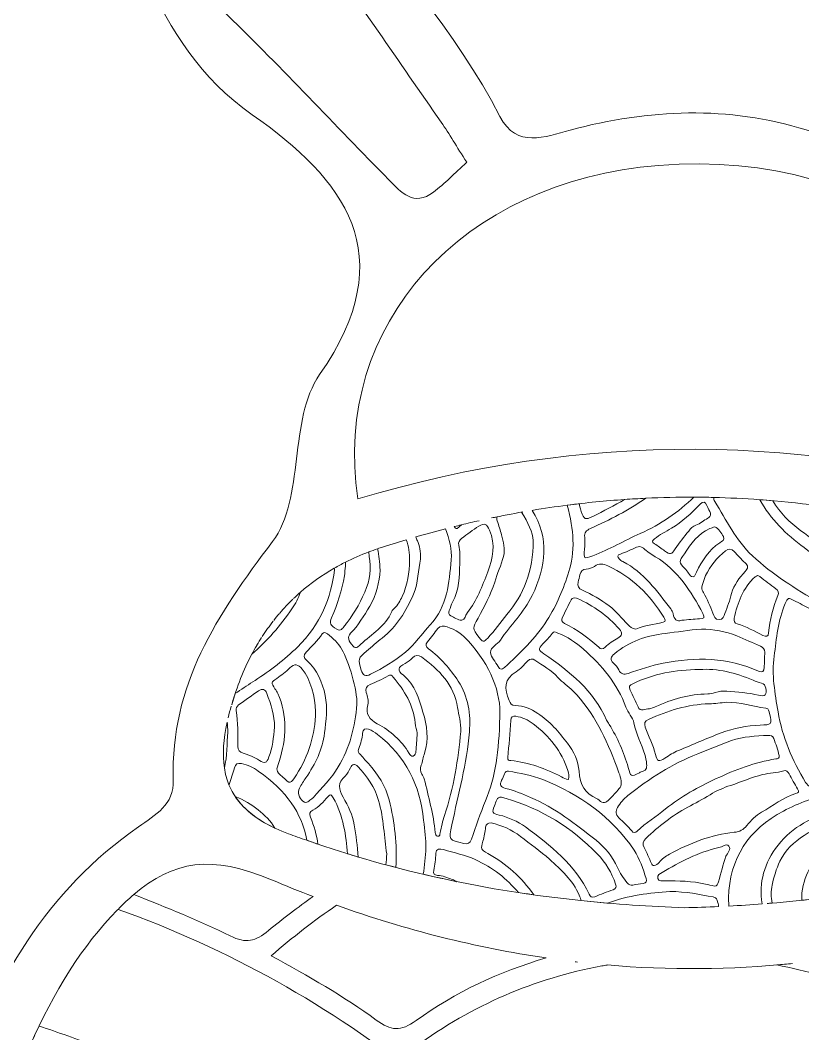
# Model space of a CAD drawing. Extents: x 55 to 1944, y -876 to -124.
# Drawn here: x 195.1 to 274.9, y -414.8 to -311.4 of the extents above; entities that cross this region are included whole.
import ezdxf

# ---------------------------------------------------------------- set-up
doc = ezdxf.new("R2010")
doc.units = 0
doc.header["$MEASUREMENT"] = 0
doc.layers.add('Layer 1', color=7, linetype='Continuous')

# ---------------------------------------------------------------- blocks, each defined once
blk = doc.blocks.new('block 11')
at = {"layer": 'Layer 1', "lineweight": 0}
for points, knots in [([(465.53, -681.74), (455.74, -673.7), (446.63, -664.88), (438.68, -654.95), (433.9, -648.98), (430.92, -643.22), (430.31, -634.54), (427.75, -597.98), (419.68, -562.52), (403.13, -529.38), (397.91, -518.92), (391.98, -509.37), (380.36, -505.09), (369.39, -501.05), (358.79, -495.9), (346.98, -494.41), (336.99, -493.14), (333.99, -488.15), (337.19, -478.57), (338.24, -475.44), (340.22, -472.41), (340.42, -469.25), (340.84, -462.43), (344.61, -460.64), (350.66, -459.22), (374.25, -453.65), (392.23, -442.5), (401.7, -417.59), (413.73, -385.99), (421.8, -353.85), (424.43, -320.38), (424.96, -313.62), (426.73, -308.55), (430.48, -303.45), (439.48, -291.22), (450.22, -280.65), (461.83, -271.01), (466.47, -267.16), (465.74, -264.51), (461.76, -261.01), (453.74, -253.96), (444.7, -253.21), (436.88, -260.48), (415.19, -280.64), (399.55, -304.06), (399.09, -335.07), (399.04, -338.39), (398.92, -341.71), (398.72, -345.01), (397.28, -368.58), (393.46, -391.66), (385.38, -413.96), (383.68, -418.65), (381.35, -420.61), (376.21, -420.28), (368.38, -419.77), (360.3, -419.82), (352.89, -422.31), (343.31, -425.52), (337.3, -424.47), (335.26, -413.28), (334.66, -409.94), (332.41, -406.45), (329.96, -403.96), (322.06, -395.92), (317.16, -386.96), (313.03, -376.07), (309.01, -365.47), (303.76, -355.11), (300.65, -343.95), (300.09, -341.96), (299.09, -339.97), (297.85, -338.32), (295.63, -335.37), (295.74, -333.13), (298.66, -330.71), (310.87, -320.58), (318.38, -307.37), (325.81, -293.43), (341.71, -263.57), (357.48, -233.87), (365.12, -200.58), (369.74, -180.45), (371.11, -160.08), (370.04, -139.51), (369.94, -137.53), (370.46, -134.67), (367.63, -134.44), (364.86, -134.21), (364.77, -136.96), (364.4, -139), (364.23, -139.89), (364.2, -140.8), (364.01, -141.68), (351.55, -198.93), (337.78, -255.61), (297.25, -301.15), (292.68, -306.29), (289.02, -312.32), (285.43, -318.24), (282.91, -322.39), (280.33, -324.21), (275.26, -322.62), (267.33, -320.12), (259.2, -320.49), (251.16, -322.63), (248.58, -323.31), (245.75, -324.56), (244.01, -321.24), (234.85, -303.72), (218.42, -291.67), (209.01, -274.27), (186.45, -232.56), (171.11, -188.42), (163.15, -141.68), (162.69, -139), (163.39, -134.38), (159.53, -134.51), (155.5, -134.64), (156.76, -139.1), (156.64, -141.83), (156.03, -156.32), (156.86, -170.73), (159.06, -185.09), (164.97, -223.62), (181.05, -258.18), (200.68, -291.26), (206.59, -301.22), (208.13, -313.66), (218.74, -321.07), (228.07, -327.59), (234.16, -335.32), (225.61, -347.57), (222.42, -352.15), (224.12, -360.23), (220.81, -364.61), (215.15, -372.09), (210.37, -379.26), (210.68, -388.93), (210.76, -391.48), (208.88, -392.49), (207.13, -393.71), (197.81, -400.22), (192.21, -409.46), (189.13, -420.07), (187.83, -424.52), (186.1, -425.01), (182.2, -423.91), (172.28, -421.12), (162.09, -419.7), (151.81, -420.29), (145.98, -420.63), (143.45, -418.5), (141.49, -413.07), (132.82, -388.98), (129.17, -363.99), (128.1, -338.64), (127.47, -323.53), (126.17, -309.38), (117.4, -295.91), (109.78, -284.21), (102.61, -272.55), (91.74, -263.6), (83.08, -256.47), (77.35, -256.31), (68.32, -262.63), (62.83, -266.47), (61.05, -269.74), (67.45, -274.93), (79.41, -284.63), (90.24, -295.58), (99.05, -308.33), (100.67, -310.69), (102.46, -312.79), (102.67, -316.25), (104.83, -352.29), (113.4, -386.65), (126.75, -420.35), (135.23, -441.78), (150.81, -451.54), (170.72, -457.82), (173.87, -458.82), (177.15, -459.42), (180.37, -460.21), (182.1, -460.63), (184.33, -460.64), (184.91, -462.62), (187.02, -469.79), (189.35, -476.95), (190.7, -484.28), (192.07, -491.73), (187.28, -493.29), (180.71, -494.58), (155.9, -499.48), (133.61, -506.28), (121.87, -533.76), (107.67, -567.01), (99.68, -601.11), (96.64, -636.69), (96.23, -641.45), (95.38, -645.26), (92.7, -649.03), (83.55, -661.93), (72.23, -672.73), (60.49, -683.15), (58.37, -685.03), (55.27, -686.5), (57.64, -690.48), (62.13, -698.05), (75.86, -700.96), (82.91, -695.6), (90.9, -689.54), (98.24, -682.67), (103.4, -674.11), (113.67, -657.07), (122.6, -640.05), (122.3, -618.65), (121.94, -592.74), (126.35, -567.02), (135.64, -542.48), (136.87, -539.22), (137.29, -535.42), (142.46, -535.6), (156.73, -536.11), (170.64, -533.47), (185.48, -529.54), (185.11, -534.46), (184.89, -538.04), (184.58, -541.61), (181.96, -571.96), (180.01, -602.36), (181.05, -632.81), (181.33, -641), (178.66, -643.9), (171.42, -646.74), (149.11, -655.49), (129.94, -666.7), (124.03, -693.71), (116.49, -728.24), (112.78, -762.73), (116.66, -797.77), (117.42, -804.62), (116.08, -809.88), (113.34, -815.5), (106.82, -828.88), (97.93, -840.65), (88.65, -852.16), (86.7, -854.58), (83.44, -856.71), (86.76, -860.6), (92.49, -867.31), (106.38, -867.72), (112.56, -861.12), (124.84, -848.02), (133.11, -832.6), (135.6, -814.93), (136.5, -808.58), (143.82, -805.31), (141.42, -797.89), (139.69, -792.53), (139.53, -786.63), (138.89, -780.94), (135.86, -754.21), (134.28, -727.5), (139.11, -700.76), (140.16, -694.93), (141.97, -691.85), (148.53, -691.31), (156.91, -690.62), (165, -687.84), (172.88, -684.76), (183.61, -680.57), (183.63, -680.61), (185.06, -692), (185.14, -692.6), (185.16, -693.2), (185.26, -693.8), (188.81, -716.51), (193.62, -738.88), (205.51, -758.96), (215.02, -775.02), (228.11, -786.7), (247.47, -788.42), (258.2, -789.37), (269.14, -789.2), (279.9, -788.4), (294.16, -787.34), (305.43, -779.98), (314.49, -769.14), (321.33, -760.95), (326.14, -751.6), (329.98, -741.72), (336.68, -724.47), (340.68, -706.54), (342.47, -688.2), (343.17, -681.02), (345.19, -680.5), (351.14, -683.36), (360.13, -687.68), (369.77, -690.56), (379.7, -691.5), (385.53, -692.05), (387.15, -694.93), (387.97, -700.03), (391.03, -719.16), (391.35, -738.3), (390.7, -757.69), (390.06, -776.56), (382.86, -795.01), (389.29, -814.53), (394.47, -830.24), (400.33, -845.04), (411.4, -857.46), (417.87, -864.73), (426.05, -865.99), (434.67, -861.19), (439.87, -858.29), (441.55, -855.43), (436.82, -850.12), (429, -841.35), (422.1, -831.79), (416.35, -821.48), (412.12, -813.9), (409.38, -807.04), (410.46, -796.96), (413.75, -766.36), (410.68, -735.83), (406.26, -705.17), (401.52, -672.36), (381.77, -655.9), (353.38, -645.64), (352.53, -645.33), (351.68, -644.96), (350.8, -644.79), (347.15, -644.1), (346.13, -641.89), (346.22, -638.31), (347.13, -603.92), (345.26, -569.62), (342.13, -535.39), (341.68, -530.55), (343.12, -529.52), (347.57, -530.85), (358.32, -534.06), (369.43, -535.92), (380.57, -535.46), (387.85, -535.16), (390.44, -538.19), (392.5, -544.38), (399.11, -564.24), (402.05, -584.69), (404.54, -605.4), (406.48, -621.6), (403.12, -638.24), (412.17, -654.08), (420.18, -668.09), (427.68, -681.87), (440.34, -692.21), (448.93, -699.23), (456.72, -699.25), (465.19, -692.38), (469.54, -688.84), (470.66, -685.95), (465.53, -681.74)], [0, 0, 0, 0, 1, 1, 1, 2, 2, 2, 3, 3, 3, 4, 4, 4, 5, 5, 5, 6, 6, 6, 7, 7, 7, 8, 8, 8, 9, 9, 9, 10, 10, 10, 11, 11, 11, 12, 12, 12, 13, 13, 13, 14, 14, 14, 15, 15, 15, 16, 16, 16, 17, 17, 17, 18, 18, 18, 19, 19, 19, 20, 20, 20, 21, 21, 21, 22, 22, 22, 23, 23, 23, 24, 24, 24, 25, 25, 25, 26, 26, 26, 27, 27, 27, 28, 28, 28, 29, 29, 29, 30, 30, 30, 31, 31, 31, 32, 32, 32, 33, 33, 33, 34, 34, 34, 35, 35, 35, 36, 36, 36, 37, 37, 37, 38, 38, 38, 39, 39, 39, 40, 40, 40, 41, 41, 41, 42, 42, 42, 43, 43, 43, 44, 44, 44, 45, 45, 45, 46, 46, 46, 47, 47, 47, 48, 48, 48, 49, 49, 49, 50, 50, 50, 51, 51, 51, 52, 52, 52, 53, 53, 53, 54, 54, 54, 55, 55, 55, 56, 56, 56, 57, 57, 57, 58, 58, 58, 59, 59, 59, 60, 60, 60, 61, 61, 61, 62, 62, 62, 63, 63, 63, 64, 64, 64, 65, 65, 65, 66, 66, 66, 67, 67, 67, 68, 68, 68, 69, 69, 69, 70, 70, 70, 71, 71, 71, 72, 72, 72, 73, 73, 73, 74, 74, 74, 75, 75, 75, 76, 76, 76, 77, 77, 77, 78, 78, 78, 79, 79, 79, 80, 80, 80, 81, 81, 81, 82, 82, 82, 83, 83, 83, 84, 84, 84, 85, 85, 85, 86, 86, 86, 87, 87, 87, 88, 88, 88, 89, 89, 89, 90, 90, 90, 91, 91, 91, 92, 92, 92, 93, 93, 93, 94, 94, 94, 95, 95, 95, 96, 96, 96, 97, 97, 97, 98, 98, 98, 99, 99, 99, 100, 100, 100, 101, 101, 101, 102, 102, 102, 103, 103, 103, 104, 104, 104, 105, 105, 105, 106, 106, 106, 107, 107, 107, 108, 108, 108, 109, 109, 109, 110, 110, 110, 111, 111, 111, 112, 112, 112, 113, 113, 113, 114, 114, 114, 115, 115, 115, 116, 116, 116, 117, 117, 117, 118, 118, 118, 119, 119, 119, 120, 120, 120, 121, 121, 121, 121]), ([(216.2, -310.9), (211.24, -306.09), (216.69, -304.25), (218.68, -301.57), (221.98, -297.11), (223.46, -300.96), (225.1, -303.28), (229.44, -309.44), (233.72, -315.64), (238.01, -321.83), (238.85, -323.04), (239.59, -324.31), (240.62, -325.92), (239.38, -327.04), (238.37, -328.09), (237.22, -328.96), (235.22, -330.48), (233.93, -329), (232.66, -327.7), (227.18, -322.1), (221.83, -316.36), (216.2, -310.9)], [0, 0, 0, 0, 1, 1, 1, 2, 2, 2, 3, 3, 3, 4, 4, 4, 5, 5, 5, 6, 6, 6, 7, 7, 7, 7]), ([(260.18, -326.24), (282.98, -324.42), (298.32, -337.88), (298.46, -360.42), (275.44, -353.61), (252.45, -353.36), (229.51, -360.26), (226.81, -342.51), (240.07, -327.84), (260.18, -326.24)], [0, 0, 0, 0, 1, 1, 1, 2, 2, 2, 3, 3, 3, 3]), ([(253.49, -362.04), (252.69, -362.43), (252.57, -362.37), (252.3, -361.54), (252.18, -361.15), (252.11, -360.92), (252.12, -360.75), (251.7, -360.79), (251.29, -360.85), (250.88, -360.9), (252.82, -360.65), (254.77, -360.45), (256.72, -360.32), (255.67, -360.94), (254.59, -361.5), (253.49, -362.04)], [0, 0, 0, 0, 1, 1, 1, 2, 2, 2, 3, 3, 3, 4, 4, 4, 5, 5, 5, 5]), ([(258.32, -363.79), (256.7, -364.51), (255.16, -365.42), (253.5, -366.05), (252.55, -366.4), (252.55, -366.38), (252.64, -365.4), (252.67, -364.99), (252.71, -364.58), (252.66, -364.18), (252.59, -363.67), (252.81, -363.48), (253.24, -363.28), (255.21, -362.39), (257.13, -361.41), (258.88, -360.19), (260.52, -360.12), (262.16, -360.08), (263.8, -360.08), (262.21, -361.6), (260.41, -362.85), (258.32, -363.79)], [0, 0, 0, 0, 1, 1, 1, 2, 2, 2, 3, 3, 3, 4, 4, 4, 5, 5, 5, 6, 6, 6, 7, 7, 7, 7]), ([(256.72, -360.32), (257.44, -360.27), (258.16, -360.23), (258.88, -360.19), (258.16, -360.23), (257.44, -360.27), (256.72, -360.32)], [0, 0, 0, 0, 1, 1, 1, 2, 2, 2, 2]), ([(265.22, -362.21), (264.82, -362.47), (264.44, -362.77), (263.99, -362.95), (263.69, -363.06), (263.47, -363.29), (263.27, -363.54), (262.78, -364.12), (262.32, -364.72), (261.9, -365.35), (261.5, -365.96), (261.37, -365.97), (260.81, -365.56), (260.46, -365.31), (260.13, -365.05), (259.77, -364.83), (259.48, -364.65), (259.53, -364.52), (259.76, -364.34), (260.3, -363.91), (260.92, -363.61), (261.5, -363.26), (262.6, -362.58), (263.54, -361.73), (264.43, -360.81), (264.76, -360.48), (264.94, -360.53), (265.11, -360.92), (265.24, -361.23), (265.39, -361.52), (265.49, -361.73), (265.51, -362.04), (265.36, -362.12), (265.22, -362.21)], [0, 0, 0, 0, 1, 1, 1, 2, 2, 2, 3, 3, 3, 4, 4, 4, 5, 5, 5, 6, 6, 6, 7, 7, 7, 8, 8, 8, 9, 9, 9, 10, 10, 10, 11, 11, 11, 11]), ([(263.8, -360.08), (264.47, -360.08), (265.14, -360.09), (265.81, -360.11), (265.14, -360.09), (264.47, -360.08), (263.8, -360.08)], [0, 0, 0, 0, 1, 1, 1, 2, 2, 2, 2]), ([(270.51, -360.34), (271.62, -362.31), (273.19, -363.88), (275.04, -365.23), (277.08, -366.73), (279.19, -368.08), (281.53, -369.05), (282.28, -369.35), (283.06, -369.48), (283.82, -369.71), (284.07, -369.79), (284.34, -369.86), (284.31, -370.14), (284.17, -370.81), (284.05, -371.41), (283.92, -372.01), (283.86, -372.25), (283.66, -372.3), (283.44, -372.27), (281.42, -372.02), (279.38, -371.83), (277.44, -371.18), (277.14, -371.08), (276.83, -370.99), (276.56, -370.83), (274.18, -369.41), (271.81, -368), (269.76, -366.06), (268.06, -364.46), (267.11, -362.43), (265.93, -360.52), (265.85, -360.4), (265.82, -360.26), (265.81, -360.11), (267.38, -360.15), (268.94, -360.22), (270.51, -360.34)], [0, 0, 0, 0, 1, 1, 1, 2, 2, 2, 3, 3, 3, 4, 4, 4, 5, 5, 5, 6, 6, 6, 7, 7, 7, 8, 8, 8, 9, 9, 9, 10, 10, 10, 11, 11, 11, 12, 12, 12, 12]), ([(282.18, -361.86), (283.16, -363.04), (284.24, -364.13), (285.37, -365.19), (285.84, -365.62), (285.85, -366.18), (285.43, -366.64), (285.32, -366.77), (285.21, -366.72), (285.09, -366.69), (283.65, -366.33), (282.48, -365.48), (281.36, -364.57), (280.07, -363.51), (278.87, -362.37), (277.77, -361.12), (277.29, -361.05), (276.8, -360.98), (276.32, -360.92), (276.35, -360.96), (276.38, -361.01), (276.41, -361.05), (278.13, -363.69), (280.65, -365.52), (283.25, -367.21), (283.65, -367.47), (284.12, -367.62), (284.57, -367.79), (284.85, -367.9), (285.04, -368.03), (284.94, -368.36), (284.84, -368.67), (284.59, -368.62), (284.35, -368.57), (281.86, -368.11), (279.64, -367.05), (277.59, -365.59), (276.63, -364.9), (275.67, -364.2), (274.71, -363.51), (273.54, -362.67), (272.58, -361.65), (271.85, -360.44), (271.4, -360.4), (270.96, -360.37), (270.51, -360.34), (274.4, -360.61), (278.29, -361.12), (282.18, -361.86)], [0, 0, 0, 0, 1, 1, 1, 2, 2, 2, 3, 3, 3, 4, 4, 4, 5, 5, 5, 6, 6, 6, 7, 7, 7, 8, 8, 8, 9, 9, 9, 10, 10, 10, 11, 11, 11, 12, 12, 12, 13, 13, 13, 14, 14, 14, 15, 15, 15, 16, 16, 16, 16]), ([(247.41, -364.51), (247.38, -367.7), (246.43, -370.02), (244.72, -372.05), (244.05, -372.84), (243.49, -373.72), (242.76, -374.46), (242.32, -374.91), (242.26, -374.9), (241.88, -374.39), (241.18, -373.45), (241.22, -373.47), (241.78, -372.41), (242.41, -371.22), (243.07, -370.05), (243.47, -368.74), (243.73, -367.86), (244.14, -367.02), (244.37, -366.12), (244.56, -365.35), (244.37, -364.65), (244.17, -363.94), (244.03, -363.46), (243.9, -362.98), (243.74, -362.5), (243.68, -362.34), (243.67, -362.2), (243.73, -362.08), (243.54, -362.12), (243.35, -362.16), (243.16, -362.2), (244.22, -361.98), (245.27, -361.78), (246.32, -361.59), (246.29, -361.6), (246.25, -361.61), (246.22, -361.61), (246.87, -362.64), (247.35, -363.69), (247.41, -364.51)], [0, 0, 0, 0, 1, 1, 1, 2, 2, 2, 3, 3, 3, 4, 4, 4, 5, 5, 5, 6, 6, 6, 7, 7, 7, 8, 8, 8, 9, 9, 9, 10, 10, 10, 11, 11, 11, 12, 12, 12, 13, 13, 13, 13]), ([(250.88, -360.9), (251.19, -362.18), (251.45, -363.41), (251.46, -364.39), (251.5, -365.8), (251.33, -366.75), (251.04, -367.67), (250.5, -369.42), (249.81, -371.08), (248.8, -372.66), (247.61, -374.52), (246.05, -375.98), (244.47, -377.46), (244.2, -377.72), (244.01, -377.71), (243.82, -377.37), (243.56, -376.88), (243.09, -376.42), (243.05, -375.92), (243.01, -375.39), (243.74, -375.13), (244.05, -374.67), (245.09, -373.13), (246.46, -371.83), (247.3, -370.11), (248.73, -367.16), (249.06, -364.27), (247.3, -361.43), (248.5, -361.23), (249.69, -361.05), (250.88, -360.9)], [0, 0, 0, 0, 1, 1, 1, 2, 2, 2, 3, 3, 3, 4, 4, 4, 5, 5, 5, 6, 6, 6, 7, 7, 7, 8, 8, 8, 9, 9, 9, 10, 10, 10, 10]), ([(239.8, -364.98), (239.71, -364.72), (239.88, -364.46), (240.1, -364.3), (240.67, -363.86), (241.24, -363.42), (241.86, -363.04), (242.44, -362.68), (242.66, -362.82), (242.94, -363.46), (243.58, -364.91), (243.29, -366.31), (242.76, -367.71), (242.21, -369.17), (241.67, -370.63), (240.68, -371.86), (240.67, -371.88), (240.66, -371.9), (240.65, -371.91), (240.42, -372.12), (240.52, -372.59), (240.11, -372.62), (239.68, -372.64), (239.35, -372.34), (238.98, -372.18), (238.74, -372.08), (238.76, -371.88), (238.84, -371.66), (238.96, -371.37), (239.02, -371.05), (239.17, -370.78), (239.88, -369.53), (239.85, -368.16), (239.92, -366.87), (239.85, -366.19), (240.01, -365.58), (239.8, -364.98)], [0, 0, 0, 0, 1, 1, 1, 2, 2, 2, 3, 3, 3, 4, 4, 4, 5, 5, 5, 6, 6, 6, 7, 7, 7, 8, 8, 8, 9, 9, 9, 10, 10, 10, 11, 11, 11, 12, 12, 12, 12]), ([(239.8, -363.15), (239.59, -363.37), (239.45, -363.3), (239.35, -363.08), (239.59, -363.02), (239.83, -362.96), (240.07, -362.9), (239.98, -362.98), (239.89, -363.06), (239.8, -363.15)], [0, 0, 0, 0, 1, 1, 1, 2, 2, 2, 3, 3, 3, 3]), ([(240.09, -362.89), (240.69, -362.75), (241.29, -362.61), (241.89, -362.48), (241.29, -362.61), (240.69, -362.75), (240.09, -362.89)], [0, 0, 0, 0, 1, 1, 1, 2, 2, 2, 2]), ([(238.44, -363.31), (238.84, -364.35), (239.13, -365.42), (239.03, -366.48), (238.82, -368.8), (238.66, -371.22), (236.89, -373.11), (236.03, -374.02), (235.36, -375.11), (234.36, -375.9), (233.26, -376.78), (232.06, -377.52), (230.81, -378.15), (230.26, -378.43), (230.05, -378.3), (229.86, -377.72), (229.5, -376.63), (229.54, -376.49), (230.4, -375.78), (230.93, -375.34), (231.44, -374.87), (231.98, -374.45), (233.49, -373.28), (234.43, -371.71), (235.19, -369.99), (235.72, -368.78), (235.63, -367.45), (235.91, -366.42), (235.93, -365.61), (235.82, -365.04), (235.58, -364.52), (235.52, -364.39), (235.48, -364.26), (235.44, -364.13), (236.44, -363.84), (237.44, -363.57), (238.44, -363.31)], [0, 0, 0, 0, 1, 1, 1, 2, 2, 2, 3, 3, 3, 4, 4, 4, 5, 5, 5, 6, 6, 6, 7, 7, 7, 8, 8, 8, 9, 9, 9, 10, 10, 10, 11, 11, 11, 12, 12, 12, 12]), ([(266.44, -364.73), (265.31, -365.47), (264.64, -366.57), (264.05, -367.73), (263.96, -367.91), (263.95, -368.16), (263.71, -368.2), (263.46, -368.24), (263.38, -368), (263.26, -367.84), (263.13, -367.68), (263.03, -367.5), (262.88, -367.36), (262.24, -366.73), (262.28, -366.66), (262.82, -365.86), (263.52, -364.83), (264.2, -363.79), (265.43, -363.29), (265.58, -363.23), (265.74, -363.17), (265.93, -363.1), (266.35, -363.32), (266.6, -363.71), (266.81, -364.11), (266.99, -364.47), (266.66, -364.58), (266.44, -364.73)], [0, 0, 0, 0, 1, 1, 1, 2, 2, 2, 3, 3, 3, 4, 4, 4, 5, 5, 5, 6, 6, 6, 7, 7, 7, 8, 8, 8, 9, 9, 9, 9]), ([(234.44, -364.42), (234.7, -365.1), (234.79, -365.82), (234.79, -366.52), (234.78, -367.78), (234.56, -369.03), (234.04, -370.2), (233.84, -370.66), (233.58, -371.08), (233.22, -371.45), (233.13, -371.54), (233.01, -371.62), (232.97, -371.74), (232.34, -373.25), (230.93, -374.04), (229.8, -375.09), (229.59, -375.29), (229.38, -375.63), (229.02, -375.27), (228.54, -374.79), (228.42, -374.33), (228.77, -373.97), (229.57, -373.15), (230.15, -372.18), (230.72, -371.21), (231.4, -370.03), (231.72, -368.75), (231.78, -367.53), (231.75, -366.72), (231.67, -366.02), (231.51, -365.35), (231.6, -365.32), (231.69, -365.28), (231.78, -365.25), (232.67, -364.96), (233.55, -364.69), (234.44, -364.42)], [0, 0, 0, 0, 1, 1, 1, 2, 2, 2, 3, 3, 3, 4, 4, 4, 5, 5, 5, 6, 6, 6, 7, 7, 7, 8, 8, 8, 9, 9, 9, 10, 10, 10, 11, 11, 11, 12, 12, 12, 12]), ([(228.24, -366.71), (229, -366.33), (229.79, -365.98), (230.62, -365.67), (230.8, -366.89), (230.87, -368.08), (230.4, -369.3), (229.91, -370.6), (229.23, -371.76), (228.42, -372.86), (228.33, -372.98), (228.26, -373.11), (228.16, -373.22), (227.95, -373.46), (227.78, -373.8), (227.35, -373.55), (226.7, -373.15), (226.59, -372.94), (226.83, -372.38), (227.41, -371), (227.92, -369.59), (228.14, -368.1), (228.18, -367.77), (228.21, -367.44), (228.24, -367.11), (228.24, -366.95), (228.24, -366.83), (228.24, -366.71)], [0, 0, 0, 0, 1, 1, 1, 2, 2, 2, 3, 3, 3, 4, 4, 4, 5, 5, 5, 6, 6, 6, 7, 7, 7, 8, 8, 8, 9, 9, 9, 9]), ([(230.62, -365.67), (230.91, -365.56), (231.21, -365.45), (231.51, -365.35), (231.21, -365.45), (230.91, -365.56), (230.62, -365.67)], [0, 0, 0, 0, 1, 1, 1, 2, 2, 2, 2]), ([(259.86, -366.16), (262.17, -367.51), (263.49, -369.7), (264.72, -371.96), (264.94, -372.36), (264.83, -372.5), (264.36, -372.5), (263.79, -372.5), (263.22, -372.59), (262.55, -372.64), (262.05, -372.83), (261.78, -372.55), (261.68, -371.99), (261.65, -371.81), (261.55, -371.64), (261.43, -371.49), (260.01, -369.68), (258.71, -367.73), (256.54, -366.66), (256.41, -366.6), (256.3, -366.49), (256.19, -366.39), (255.94, -366.17), (255.96, -365.98), (256.29, -365.88), (256.87, -365.71), (257.39, -365.42), (257.93, -365.19), (258.19, -365.08), (258.4, -365.1), (258.64, -365.3), (259.02, -365.62), (259.43, -365.91), (259.86, -366.16)], [0, 0, 0, 0, 1, 1, 1, 2, 2, 2, 3, 3, 3, 4, 4, 4, 5, 5, 5, 6, 6, 6, 7, 7, 7, 8, 8, 8, 9, 9, 9, 10, 10, 10, 11, 11, 11, 11]), ([(269.04, -367.66), (268.43, -368.31), (267.87, -369.02), (267.64, -369.9), (267.46, -370.6), (267.21, -371.27), (266.96, -371.95), (266.85, -372.24), (266.78, -372.57), (266.37, -372.57), (265.93, -372.58), (265.84, -372.25), (265.73, -371.93), (265.48, -371.2), (265.15, -370.49), (264.76, -369.82), (264.68, -369.67), (264.58, -369.54), (264.61, -369.22), (264.71, -368.93), (264.79, -368.48), (264.99, -368.09), (265.47, -367.1), (266.13, -366.24), (267.03, -365.57), (267.35, -365.33), (267.61, -365.31), (267.89, -365.62), (268.25, -366.02), (268.62, -366.41), (269.02, -366.77), (269.35, -367.08), (269.34, -367.34), (269.04, -367.66)], [0, 0, 0, 0, 1, 1, 1, 2, 2, 2, 3, 3, 3, 4, 4, 4, 5, 5, 5, 6, 6, 6, 7, 7, 7, 8, 8, 8, 9, 9, 9, 10, 10, 10, 11, 11, 11, 11]), ([(227.11, -367.32), (227.48, -367.11), (227.85, -366.91), (228.24, -366.71), (227.85, -366.91), (227.48, -367.11), (227.11, -367.32)], [0, 0, 0, 0, 1, 1, 1, 2, 2, 2, 2]), ([(260.72, -372.32), (260.84, -372.51), (261, -372.76), (260.66, -372.84), (259.71, -373.07), (258.72, -373.16), (257.87, -373.54), (257.47, -373.54), (257.28, -373.28), (257.07, -373.08), (256.42, -372.46), (255.88, -371.72), (255.14, -371.17), (254.29, -370.54), (253.38, -370), (252.42, -369.57), (252.03, -369.4), (251.87, -369.15), (251.98, -368.74), (252.05, -368.49), (252.11, -368.24), (252.17, -367.99), (252.24, -367.64), (252.44, -367.44), (252.81, -367.43), (253.11, -367.41), (253.4, -367.31), (253.64, -367.14), (254.11, -366.8), (254.53, -366.87), (255.03, -367.1), (257.5, -368.22), (259.3, -370.06), (260.72, -372.32)], [0, 0, 0, 0, 1, 1, 1, 2, 2, 2, 3, 3, 3, 4, 4, 4, 5, 5, 5, 6, 6, 6, 7, 7, 7, 8, 8, 8, 9, 9, 9, 10, 10, 10, 11, 11, 11, 11]), ([(227.11, -367.33), (227.11, -367.39), (227.11, -367.46), (227.12, -367.52), (226.81, -370.27), (225.7, -373.09), (223.35, -375.37), (222.02, -376.65), (220.58, -377.77), (219.03, -378.77), (218.42, -379.16), (217.82, -379.56), (217.23, -379.97), (217.15, -380.03), (217.07, -380.07), (217, -380.09), (216.87, -380.47), (216.75, -380.86), (216.64, -381.26), (217.17, -379.41), (217.85, -377.69), (218.69, -376.1), (220.26, -374.77), (221.59, -373.19), (222.78, -371.47), (223.16, -370.93), (223.45, -370.37), (223.65, -369.79), (224.7, -368.87), (225.85, -368.05), (227.11, -367.33)], [0, 0, 0, 0, 1, 1, 1, 2, 2, 2, 3, 3, 3, 4, 4, 4, 5, 5, 5, 6, 6, 6, 7, 7, 7, 8, 8, 8, 9, 9, 9, 10, 10, 10, 10]), ([(272.37, -370.1), (271.88, -371.33), (271.53, -372.59), (271.42, -373.92), (271.39, -374.3), (271.16, -374.36), (270.83, -374.2), (269.97, -373.76), (269.13, -373.28), (268.21, -373), (267.94, -372.92), (267.87, -372.74), (267.89, -372.43), (268.27, -370.89), (268.75, -369.35), (270.06, -368.21), (270.22, -368.07), (270.34, -368.03), (270.53, -368.18), (271.06, -368.61), (271.61, -369.03), (272.16, -369.43), (272.41, -369.62), (272.48, -369.83), (272.37, -370.1)], [0, 0, 0, 0, 1, 1, 1, 2, 2, 2, 3, 3, 3, 4, 4, 4, 5, 5, 5, 6, 6, 6, 7, 7, 7, 8, 8, 8, 8]), ([(223.65, -369.79), (223.41, -370), (223.18, -370.21), (222.95, -370.43), (223.18, -370.21), (223.41, -370), (223.65, -369.79)], [0, 0, 0, 0, 1, 1, 1, 2, 2, 2, 2]), ([(222.88, -370.5), (222.42, -370.94), (221.97, -371.41), (221.55, -371.9), (221.97, -371.41), (222.42, -370.94), (222.88, -370.5)], [0, 0, 0, 0, 1, 1, 1, 2, 2, 2, 2]), ([(251.92, -370.43), (253.56, -371.17), (255, -372.18), (256.19, -373.55), (256.53, -373.94), (256.48, -374.19), (256.03, -374.45), (255.57, -374.72), (255.12, -375.02), (254.74, -375.4), (254.51, -375.64), (254.31, -375.61), (254.08, -375.39), (253.02, -374.43), (251.89, -373.58), (250.59, -372.96), (250.3, -372.83), (250.25, -372.62), (250.37, -372.38), (250.66, -371.76), (250.97, -371.15), (251.28, -370.54), (251.37, -370.37), (251.53, -370.33), (251.81, -370.4), (251.78, -370.39), (251.85, -370.4), (251.92, -370.43)], [0, 0, 0, 0, 1, 1, 1, 2, 2, 2, 3, 3, 3, 4, 4, 4, 5, 5, 5, 6, 6, 6, 7, 7, 7, 8, 8, 8, 9, 9, 9, 9]), ([(277.73, -384.81), (278.04, -385.37), (278.43, -385.85), (278.92, -386.27), (279.5, -386.76), (279.61, -387.23), (279.35, -387.96), (279.31, -388.08), (279.25, -388.2), (279.25, -388.33), (279.24, -388.89), (278.92, -389.11), (278.39, -389.12), (277.68, -389.14), (277.01, -389.35), (276.34, -389.59), (275.82, -389.78), (275.48, -389.66), (275.19, -389.18), (273.84, -386.94), (272.82, -384.57), (272.38, -381.98), (272.07, -380.1), (271.71, -378.17), (271.98, -376.3), (272.23, -374.5), (272.37, -372.65), (273.12, -370.94), (273.4, -370.32), (273.4, -370.31), (274, -370.62), (274.56, -370.91), (275.11, -371.2), (275.68, -371.48), (276.01, -371.65), (276.19, -371.9), (276.14, -372.23), (276.11, -373.05), (275.75, -373.75), (275.69, -374.51), (275.4, -378.14), (275.93, -381.6), (277.73, -384.81)], [0, 0, 0, 0, 1, 1, 1, 2, 2, 2, 3, 3, 3, 4, 4, 4, 5, 5, 5, 6, 6, 6, 7, 7, 7, 8, 8, 8, 9, 9, 9, 10, 10, 10, 11, 11, 11, 12, 12, 12, 13, 13, 13, 14, 14, 14, 14]), ([(221.51, -371.95), (221.31, -372.18), (221.12, -372.42), (220.93, -372.65), (221.12, -372.42), (221.31, -372.18), (221.51, -371.95)], [0, 0, 0, 0, 1, 1, 1, 2, 2, 2, 2]), ([(220.88, -372.72), (220.49, -373.22), (220.11, -373.75), (219.76, -374.29), (220.11, -373.75), (220.49, -373.22), (220.88, -372.72)], [0, 0, 0, 0, 1, 1, 1, 2, 2, 2, 2]), ([(239.1, -393.52), (239.76, -390.37), (240.64, -387.25), (240.89, -384.03), (241.04, -382.22), (240.79, -380.43), (239.75, -378.86), (238.93, -377.6), (237.96, -376.45), (236.72, -375.56), (236.41, -375.33), (236.38, -375.12), (236.62, -374.83), (236.98, -374.38), (237.32, -373.92), (237.68, -373.48), (237.94, -373.16), (238.28, -373.22), (238.61, -373.32), (239.49, -373.58), (240.19, -374.11), (240.8, -374.78), (243.02, -377.23), (244.16, -380.08), (243.99, -382.5), (243.92, -386.04), (243.54, -388.61), (242.53, -391.07), (242, -392.35), (241.55, -393.67), (241.1, -394.98), (240.95, -395.41), (240.73, -395.5), (240.31, -395.41), (238.78, -395.06), (238.77, -395.07), (239.1, -393.52)], [0, 0, 0, 0, 1, 1, 1, 2, 2, 2, 3, 3, 3, 4, 4, 4, 5, 5, 5, 6, 6, 6, 7, 7, 7, 8, 8, 8, 9, 9, 9, 10, 10, 10, 11, 11, 11, 12, 12, 12, 12]), ([(227.88, -375.61), (228.62, -376.84), (229.44, -379.8), (229.42, -381.2), (229.23, -383.5), (228.68, -385.64), (227.51, -387.61), (226.82, -388.78), (225.83, -389.71), (224.95, -390.74), (224.92, -390.78), (224.88, -390.82), (224.83, -390.85), (224.55, -391.03), (224.3, -391.4), (223.91, -391.11), (223.49, -390.79), (223.32, -390.16), (223.54, -389.77), (223.75, -389.41), (223.98, -389.05), (224.22, -388.7), (225.16, -387.31), (225.92, -385.82), (226.12, -384.14), (226.26, -382.88), (226.43, -381.59), (226.18, -380.32), (225.9, -378.96), (225.37, -377.7), (224.3, -376.75), (223.97, -376.47), (223.96, -376.23), (224.23, -375.91), (224.77, -375.28), (225.42, -374.74), (225.88, -374.03), (226.04, -373.78), (226.23, -373.93), (226.4, -374.04), (227.01, -374.46), (227.5, -374.98), (227.88, -375.61)], [0, 0, 0, 0, 1, 1, 1, 2, 2, 2, 3, 3, 3, 4, 4, 4, 5, 5, 5, 6, 6, 6, 7, 7, 7, 8, 8, 8, 9, 9, 9, 10, 10, 10, 11, 11, 11, 12, 12, 12, 13, 13, 13, 14, 14, 14, 14]), ([(252.54, -375.6), (254.4, -377.25), (255.99, -379.11), (256.86, -381.5), (257.07, -382.07), (257.57, -382.56), (257.68, -383.12), (257.9, -384.26), (258.46, -385.26), (258.78, -386.35), (258.86, -386.65), (258.97, -386.95), (258.96, -387.29), (259.04, -387.72), (258.88, -388.03), (258.4, -388.12), (258.35, -388.13), (258.3, -388.16), (258.25, -388.19), (257.35, -388.63), (257.36, -388.62), (257.09, -387.66), (256.65, -386.11), (256, -384.64), (255.15, -383.26), (255.06, -383.12), (254.96, -382.98), (254.89, -382.83), (253.55, -379.83), (251.13, -377.85), (248.5, -376.07), (247.93, -375.68), (247.9, -375.6), (248.37, -375.06), (248.69, -374.7), (249.08, -374.4), (249.33, -373.98), (249.49, -373.72), (249.73, -373.86), (249.93, -373.94), (250.91, -374.31), (251.76, -374.92), (252.54, -375.6)], [0, 0, 0, 0, 1, 1, 1, 2, 2, 2, 3, 3, 3, 4, 4, 4, 5, 5, 5, 6, 6, 6, 7, 7, 7, 8, 8, 8, 9, 9, 9, 10, 10, 10, 11, 11, 11, 12, 12, 12, 13, 13, 13, 14, 14, 14, 14]), ([(257.09, -378.06), (256.66, -378.2), (256.35, -378.15), (256.13, -377.7), (256, -377.45), (255.8, -377.21), (255.59, -377.01), (255.21, -376.63), (255.31, -376.38), (255.69, -376.06), (257.19, -374.8), (258.95, -374.2), (260.87, -373.99), (262.08, -373.85), (263.28, -373.61), (264.56, -373.55), (265.78, -373.53), (267.01, -373.77), (268.19, -374.24), (268.99, -374.57), (269.78, -374.94), (270.58, -375.28), (270.87, -375.4), (271.03, -375.6), (271.02, -375.91), (271.01, -376.43), (271, -376.95), (270.97, -377.47), (270.95, -377.84), (270.78, -378.01), (270.39, -377.83), (267.24, -376.41), (263.97, -376.38), (260.65, -377.01), (259.43, -377.25), (258.27, -377.67), (257.09, -378.06)], [0, 0, 0, 0, 1, 1, 1, 2, 2, 2, 3, 3, 3, 4, 4, 4, 5, 5, 5, 6, 6, 6, 7, 7, 7, 8, 8, 8, 9, 9, 9, 10, 10, 10, 11, 11, 11, 12, 12, 12, 12]), ([(218.7, -376.1), (218.85, -375.8), (219.02, -375.5), (219.19, -375.21), (219.02, -375.5), (218.85, -375.8), (218.7, -376.1)], [0, 0, 0, 0, 1, 1, 1, 2, 2, 2, 2]), ([(219.21, -375.18), (219.37, -374.91), (219.53, -374.65), (219.69, -374.39), (219.53, -374.65), (219.37, -374.91), (219.21, -375.18)], [0, 0, 0, 0, 1, 1, 1, 2, 2, 2, 2]), ([(236.15, -382.01), (235.73, -380.67), (235.38, -379.23), (234.16, -378.25), (233.49, -377.71), (233.58, -377.41), (234.34, -377.05), (234.64, -376.91), (234.86, -376.69), (235.09, -376.48), (235.37, -376.21), (235.67, -376.15), (235.99, -376.38), (237.81, -377.68), (239.3, -379.22), (239.69, -381.55), (239.82, -382.31), (240.01, -383.07), (240.01, -384), (239.74, -386.81), (239.31, -389.74), (238.35, -392.56), (238.16, -393.14), (238.03, -393.74), (237.91, -394.34), (237.88, -394.5), (237.89, -394.71), (237.65, -394.68), (237.44, -394.65), (237.43, -394.47), (237.41, -394.3), (237.21, -392.44), (236.72, -390.64), (236.29, -388.83), (236.25, -388.66), (236.14, -388.49), (236.04, -388.34), (235.85, -388.05), (235.84, -387.75), (235.97, -387.44), (236.13, -387.04), (236.18, -386.61), (236.31, -386.21), (236.76, -384.79), (236.57, -383.34), (236.15, -382.01)], [0, 0, 0, 0, 1, 1, 1, 2, 2, 2, 3, 3, 3, 4, 4, 4, 5, 5, 5, 6, 6, 6, 7, 7, 7, 8, 8, 8, 9, 9, 9, 10, 10, 10, 11, 11, 11, 12, 12, 12, 13, 13, 13, 14, 14, 14, 15, 15, 15, 15]), ([(225.18, -381.96), (225.19, -384.31), (224.48, -386.44), (223.24, -388.42), (222.64, -389.37), (222.65, -389.38), (221.82, -388.62), (221.12, -387.97), (221.16, -387.98), (221.47, -387.04), (222.23, -384.72), (222.36, -382.4), (221.34, -380.1), (221.26, -379.94), (221.16, -379.78), (221.05, -379.63), (220.66, -379.04), (220.65, -378.97), (221.24, -378.57), (221.71, -378.25), (222.16, -377.91), (222.57, -377.5), (223.04, -377.04), (223.41, -377.11), (223.84, -377.63), (224.64, -378.63), (225.22, -380.47), (225.18, -381.96)], [0, 0, 0, 0, 1, 1, 1, 2, 2, 2, 3, 3, 3, 4, 4, 4, 5, 5, 5, 6, 6, 6, 7, 7, 7, 8, 8, 8, 9, 9, 9, 9]), ([(249.92, -378.48), (250.38, -378.99), (250.96, -379.35), (251.45, -379.84), (253.62, -382.04), (254.88, -384.76), (255.92, -387.61), (256.12, -388.15), (256.38, -388.67), (256.37, -389.24), (256.39, -389.48), (256.32, -389.66), (256.17, -389.82), (255.84, -390.19), (255.5, -390.56), (255.16, -390.93), (254.85, -391.26), (254.51, -391.34), (254.14, -391.01), (254.08, -390.95), (254, -390.89), (253.92, -390.85), (252.67, -390.32), (252.17, -389.42), (252.08, -388.03), (252.02, -387.04), (251.54, -386.01), (250.9, -385.19), (250.02, -384.04), (249.09, -382.94), (247.86, -382.14), (247.16, -381.69), (246.42, -381.35), (245.58, -381.34), (245.19, -381.34), (245.08, -381.14), (244.94, -380.81), (244.45, -379.64), (244.41, -378.64), (245.66, -377.89), (246.11, -377.62), (246.45, -377.18), (246.83, -376.8), (247.07, -376.56), (247.31, -376.53), (247.58, -376.71), (248.39, -377.26), (249.26, -377.73), (249.92, -378.48)], [0, 0, 0, 0, 1, 1, 1, 2, 2, 2, 3, 3, 3, 4, 4, 4, 5, 5, 5, 6, 6, 6, 7, 7, 7, 8, 8, 8, 9, 9, 9, 10, 10, 10, 11, 11, 11, 12, 12, 12, 13, 13, 13, 14, 14, 14, 15, 15, 15, 16, 16, 16, 16]), ([(230.37, -380.01), (230.26, -379.62), (230.39, -379.34), (230.75, -379.2), (231.39, -378.95), (232.01, -378.65), (232.59, -378.3), (232.83, -378.16), (232.98, -378.27), (233.12, -378.43), (234.26, -379.8), (235.18, -381.28), (235.35, -383.12), (235.39, -383.5), (235.51, -383.87), (235.57, -384.14), (235.52, -384.85), (235.48, -385.44), (235.43, -386.03), (235.41, -386.22), (235.37, -386.42), (235.17, -386.49), (234.95, -386.55), (234.83, -386.38), (234.74, -386.22), (233.95, -384.89), (232.83, -383.93), (231.49, -383.19), (230.73, -382.77), (230.25, -382.22), (230.52, -381.26), (230.64, -380.84), (230.49, -380.42), (230.37, -380.01)], [0, 0, 0, 0, 1, 1, 1, 2, 2, 2, 3, 3, 3, 4, 4, 4, 5, 5, 5, 6, 6, 6, 7, 7, 7, 8, 8, 8, 9, 9, 9, 10, 10, 10, 11, 11, 11, 11]), ([(257.56, -379.11), (259.68, -378.12), (261.91, -377.66), (264.34, -377.67), (266.21, -377.51), (268.05, -378.02), (269.85, -378.76), (270.12, -378.88), (270.4, -378.97), (270.68, -379.05), (270.94, -379.14), (271.08, -379.3), (271.13, -379.57), (271.26, -380.22), (271.05, -380.45), (270.4, -380.29), (269.34, -380.02), (268.25, -379.96), (267.16, -379.87), (266.75, -379.84), (266.35, -379.87), (265.96, -380.02), (265.72, -380.11), (265.46, -380.16), (265.2, -380.16), (263.32, -380.18), (261.55, -380.67), (259.86, -381.47), (259.47, -381.66), (259.04, -381.69), (258.62, -381.77), (258.36, -381.83), (258.21, -381.73), (258.1, -381.48), (257.85, -380.91), (257.59, -380.33), (257.3, -379.77), (257.13, -379.43), (257.22, -379.27), (257.56, -379.11)], [0, 0, 0, 0, 1, 1, 1, 2, 2, 2, 3, 3, 3, 4, 4, 4, 5, 5, 5, 6, 6, 6, 7, 7, 7, 8, 8, 8, 9, 9, 9, 10, 10, 10, 11, 11, 11, 12, 12, 12, 13, 13, 13, 13]), ([(221, -383.55), (220.91, -384.58), (220.8, -385.61), (220.44, -386.59), (220.22, -387.22), (220.02, -387.29), (219.47, -386.94), (218.95, -386.61), (218.38, -386.38), (217.8, -386.2), (217.45, -386.09), (217.29, -385.89), (217.28, -385.51), (217.24, -384.3), (217.3, -383.07), (217.11, -381.86), (217.08, -381.63), (217.15, -381.42), (217.35, -381.28), (218.03, -380.79), (218.7, -380.3), (219.39, -379.84), (219.76, -379.59), (220.08, -379.67), (220.23, -380.1), (220.61, -381.22), (221.05, -382.33), (221, -383.55)], [0, 0, 0, 0, 1, 1, 1, 2, 2, 2, 3, 3, 3, 4, 4, 4, 5, 5, 5, 6, 6, 6, 7, 7, 7, 8, 8, 8, 9, 9, 9, 9]), ([(216.28, -382.59), (216.38, -382.19), (216.48, -381.8), (216.59, -381.41), (216.48, -381.8), (216.38, -382.19), (216.28, -382.59)], [0, 0, 0, 0, 1, 1, 1, 2, 2, 2, 2]), ([(259.15, -382.75), (261.13, -381.86), (263.16, -381.23), (265.35, -381.16), (265.95, -381.14), (266.53, -381.06), (267.12, -381.01), (268.5, -380.98), (269.8, -381.42), (271.14, -381.61), (271.46, -381.66), (271.44, -381.92), (271.5, -382.15), (271.8, -383.3), (271.74, -383.29), (270.55, -383.34), (269.19, -383.4), (267.86, -383.65), (266.59, -384.13), (265.12, -384.69), (263.67, -385.32), (262.22, -385.93), (261.72, -386.13), (261.26, -386.41), (260.82, -386.71), (260.25, -387.11), (260.03, -387.02), (259.87, -386.35), (259.64, -385.37), (259.16, -384.48), (258.84, -383.54), (258.7, -383.14), (258.76, -382.93), (259.15, -382.75)], [0, 0, 0, 0, 1, 1, 1, 2, 2, 2, 3, 3, 3, 4, 4, 4, 5, 5, 5, 6, 6, 6, 7, 7, 7, 8, 8, 8, 9, 9, 9, 10, 10, 10, 11, 11, 11, 11]), ([(250.99, -388.9), (250.71, -388.89), (250.5, -388.72), (250.28, -388.61), (248.65, -387.8), (246.98, -387.12), (245.13, -386.96), (244.94, -386.95), (244.78, -386.94), (244.81, -386.65), (244.92, -385.39), (245.03, -384.13), (245.11, -382.87), (245.13, -382.48), (245.29, -382.4), (245.63, -382.44), (246.29, -382.52), (246.87, -382.81), (247.39, -383.2), (249.04, -384.44), (250.3, -385.98), (250.93, -387.98), (251.05, -388.34), (251.06, -388.42), (250.99, -388.9)], [0, 0, 0, 0, 1, 1, 1, 2, 2, 2, 3, 3, 3, 4, 4, 4, 5, 5, 5, 6, 6, 6, 7, 7, 7, 8, 8, 8, 8]), ([(216.18, -383.03), (216.21, -383.36), (216.24, -383.7), (216.25, -384.04), (216.15, -385.22), (216.19, -386.49), (215.89, -387.7), (215.68, -386.32), (215.8, -384.76), (216.18, -383.03)], [0, 0, 0, 0, 1, 1, 1, 2, 2, 2, 3, 3, 3, 3]), ([(224.68, -392.72), (224.55, -392.4), (224.57, -392.19), (224.92, -392), (225.53, -391.68), (226, -391.16), (226.45, -390.65), (226.71, -390.36), (226.82, -390.42), (226.99, -390.74), (228.05, -392.6), (228.3, -394.64), (228.44, -396.46), (228.81, -396.57), (229.18, -396.69), (229.55, -396.8), (229.48, -395.69), (229.31, -394.6), (229.14, -393.51), (228.99, -392.51), (228.51, -391.57), (228, -390.69), (227.53, -389.89), (227.45, -389.21), (228.21, -388.54), (228.45, -388.32), (228.61, -388), (228.75, -387.7), (228.95, -387.25), (229.2, -387.26), (229.5, -387.57), (230.48, -388.55), (231.23, -389.66), (231.62, -391.02), (232.16, -392.86), (232.19, -394.78), (232.46, -396.47), (232.44, -396.86), (232.41, -397.24), (232.38, -397.6), (232.72, -397.69), (233.06, -397.78), (233.4, -397.86), (233.53, -395.54), (233.26, -393.24), (232.7, -390.96), (232.36, -389.55), (231.55, -388.34), (230.58, -387.26), (230.27, -386.92), (229.97, -386.56), (229.66, -386.22), (229.5, -386.05), (229.53, -385.88), (229.61, -385.71), (229.81, -385.21), (229.96, -384.7), (230, -384.15), (230.02, -383.77), (230.24, -383.64), (230.61, -383.76), (230.95, -383.87), (231.23, -384.06), (231.51, -384.28), (234.39, -386.51), (235.87, -389.47), (236.22, -393.05), (236.32, -394.06), (236.51, -395.07), (236.44, -395.83), (236.42, -396.79), (236.33, -397.69), (236.18, -398.55), (237.33, -398.82), (238.47, -399.07), (239.62, -399.31), (239.46, -399.23), (239.3, -399.15), (239.13, -399.08), (238.65, -398.88), (238.16, -398.7), (237.64, -398.67), (237.29, -398.65), (237.2, -398.48), (237.25, -398.16), (237.34, -397.58), (237.47, -397.01), (237.46, -396.41), (237.44, -395.91), (237.93, -395.93), (238.26, -396.03), (239.34, -396.36), (240.45, -396.58), (241.48, -397.06), (243.27, -397.87), (244.72, -399), (245.89, -400.42), (246.41, -400.5), (246.94, -400.58), (247.46, -400.65), (246.23, -398.88), (244.65, -397.49), (242.76, -396.43), (242.02, -396.02), (242.05, -395.99), (242.27, -395.17), (242.39, -394.71), (242.46, -394.23), (242.55, -393.75), (242.61, -393.46), (242.77, -393.3), (243.11, -393.31), (244.19, -393.55), (245.2, -394), (246.09, -394.69), (247.09, -395.46), (248.13, -396.2), (249.06, -397.03), (250.23, -398.07), (251.43, -399.17), (252.1, -400.67), (252.21, -400.93), (252.27, -401.1), (252.26, -401.24), (242.79, -400.25), (233.46, -398.31), (224.31, -395.09), (224.69, -395.23), (225.06, -395.36), (225.44, -395.49), (225.29, -394.55), (225.04, -393.63), (224.68, -392.72)], [0, 0, 0, 0, 1, 1, 1, 2, 2, 2, 3, 3, 3, 4, 4, 4, 5, 5, 5, 6, 6, 6, 7, 7, 7, 8, 8, 8, 9, 9, 9, 10, 10, 10, 11, 11, 11, 12, 12, 12, 13, 13, 13, 14, 14, 14, 15, 15, 15, 16, 16, 16, 17, 17, 17, 18, 18, 18, 19, 19, 19, 20, 20, 20, 21, 21, 21, 22, 22, 22, 23, 23, 23, 24, 24, 24, 25, 25, 25, 26, 26, 26, 27, 27, 27, 28, 28, 28, 29, 29, 29, 30, 30, 30, 31, 31, 31, 32, 32, 32, 33, 33, 33, 34, 34, 34, 35, 35, 35, 36, 36, 36, 37, 37, 37, 38, 38, 38, 39, 39, 39, 40, 40, 40, 41, 41, 41, 42, 42, 42, 43, 43, 43, 44, 44, 44, 44]), ([(264.18, -386.28), (265.33, -385.83), (266.47, -385.34), (267.63, -384.92), (268.84, -384.48), (270.1, -384.47), (271.36, -384.38), (271.62, -384.36), (271.86, -384.45), (271.95, -384.7), (272.16, -385.27), (272.33, -385.86), (272.51, -386.44), (272.53, -386.71), (272.35, -386.76), (272.16, -386.79), (270.02, -387.13), (268, -387.89), (266.08, -388.8), (264.27, -389.66), (262.46, -390.6), (260.9, -391.89), (259.95, -392.67), (258.9, -393.3), (258.01, -394.15), (257.81, -394.34), (257.62, -394.38), (257.45, -394.14), (257.06, -393.64), (256.58, -393.23), (256.13, -392.79), (255.8, -392.46), (255.78, -392.13), (256.01, -391.75), (256.29, -391.28), (256.64, -390.87), (257.06, -390.53), (259.24, -388.79), (261.56, -387.31), (264.18, -386.28)], [0, 0, 0, 0, 1, 1, 1, 2, 2, 2, 3, 3, 3, 4, 4, 4, 5, 5, 5, 6, 6, 6, 7, 7, 7, 8, 8, 8, 9, 9, 9, 10, 10, 10, 11, 11, 11, 12, 12, 12, 13, 13, 13, 13]), ([(216.36, -389.43), (216.14, -388.89), (215.98, -388.31), (215.89, -387.7), (215.98, -388.31), (216.14, -388.89), (216.36, -389.43)], [0, 0, 0, 0, 1, 1, 1, 2, 2, 2, 2]), ([(216.99, -390.61), (217.3, -391.08), (217.69, -391.53), (218.14, -391.95), (217.33, -391.2), (216.74, -390.36), (216.36, -389.43), (216.36, -389.42), (216.37, -389.41), (216.37, -389.4), (216.58, -388.84), (216.76, -388.28), (216.91, -387.71), (217.02, -387.28), (217.25, -387.2), (217.65, -387.27), (218.28, -387.38), (218.86, -387.68), (219.35, -388.03), (222.27, -390.1), (223.76, -392.25), (224.31, -395.09), (223.68, -394.87), (223.05, -394.65), (222.42, -394.42), (220.59, -393.73), (219.19, -392.92), (218.15, -391.96), (218.91, -392.66), (219.87, -393.29), (221.05, -393.84), (220.13, -392.42), (218.76, -391.35), (216.99, -390.61)], [0, 0, 0, 0, 1, 1, 1, 2, 2, 2, 3, 3, 3, 4, 4, 4, 5, 5, 5, 6, 6, 6, 7, 7, 7, 8, 8, 8, 9, 9, 9, 10, 10, 10, 11, 11, 11, 11]), ([(244.89, -388.02), (246.07, -388.27), (247.27, -388.44), (248.39, -388.89), (252.15, -390.43), (255.38, -392.66), (257.69, -396.09), (258.29, -396.98), (258.59, -397.99), (258.92, -398.99), (259.02, -399.28), (258.95, -399.45), (258.62, -399.49), (258.27, -399.53), (257.92, -399.59), (257.58, -399.66), (257.33, -399.71), (257.16, -399.64), (257, -399.44), (256.61, -398.94), (256.24, -398.43), (255.99, -397.85), (255.49, -396.74), (254.76, -395.83), (253.81, -395.09), (251.71, -393.44), (249.63, -391.77), (247.14, -390.71), (246.31, -390.36), (245.47, -390.02), (244.58, -389.8), (244.05, -389.67), (243.97, -389.42), (244.18, -388.97), (244.29, -388.75), (244.37, -388.52), (244.46, -388.3), (244.54, -388.1), (244.68, -388.01), (244.89, -388.02)], [0, 0, 0, 0, 1, 1, 1, 2, 2, 2, 3, 3, 3, 4, 4, 4, 5, 5, 5, 6, 6, 6, 7, 7, 7, 8, 8, 8, 9, 9, 9, 10, 10, 10, 11, 11, 11, 12, 12, 12, 13, 13, 13, 13]), ([(261.29, -396.51), (260.9, -396.73), (260.55, -397), (260.25, -397.34), (260.11, -397.49), (259.95, -397.62), (259.74, -397.66), (259.57, -397.69), (259.53, -397.57), (259.47, -397.44), (259.23, -396.9), (258.99, -396.36), (258.73, -395.83), (258.54, -395.46), (258.6, -395.19), (258.9, -394.9), (260.2, -393.67), (261.57, -392.56), (263.16, -391.72), (263.93, -391.32), (264.69, -390.9), (265.44, -390.44), (266.1, -390.03), (266.81, -389.73), (267.55, -389.49), (268.64, -389.13), (269.68, -388.67), (270.8, -388.39), (271.52, -388.21), (272.27, -388.24), (272.98, -387.99), (273.23, -387.91), (273.39, -388.1), (273.5, -388.31), (273.8, -388.82), (274.07, -389.35), (274.38, -389.85), (274.55, -390.12), (274.47, -390.25), (274.2, -390.33), (272.91, -390.72), (271.86, -391.58), (270.69, -392.21), (270.1, -392.53), (269.62, -393.06), (269.19, -393.59), (268.85, -394.01), (268.46, -394.22), (267.92, -394.27), (265.54, -394.51), (263.37, -395.38), (261.29, -396.51)], [0, 0, 0, 0, 1, 1, 1, 2, 2, 2, 3, 3, 3, 4, 4, 4, 5, 5, 5, 6, 6, 6, 7, 7, 7, 8, 8, 8, 9, 9, 9, 10, 10, 10, 11, 11, 11, 12, 12, 12, 13, 13, 13, 14, 14, 14, 15, 15, 15, 16, 16, 16, 17, 17, 17, 17]), ([(243.45, -391.57), (243.53, -391.36), (243.6, -391.15), (243.7, -390.95), (243.78, -390.77), (243.92, -390.66), (244.17, -390.7), (244.3, -390.73), (244.47, -390.76), (244.63, -390.81), (248.23, -391.89), (251.34, -393.8), (253.96, -396.49), (254.81, -397.36), (255.41, -398.4), (255.81, -399.56), (255.92, -399.87), (255.86, -400.02), (255.55, -400.13), (254.92, -400.35), (254.3, -400.6), (253.68, -400.84), (253.38, -400.96), (253.23, -400.82), (253.11, -400.58), (251.67, -397.6), (249.19, -395.6), (246.6, -393.73), (245.81, -393.15), (244.9, -392.75), (243.94, -392.51), (243.19, -392.31), (243.18, -392.28), (243.45, -391.57)], [0, 0, 0, 0, 1, 1, 1, 2, 2, 2, 3, 3, 3, 4, 4, 4, 5, 5, 5, 6, 6, 6, 7, 7, 7, 8, 8, 8, 9, 9, 9, 10, 10, 10, 11, 11, 11, 11]), ([(267.37, -401.8), (267.37, -401.74), (267.36, -401.69), (267.36, -401.64), (267.34, -401.41), (267.34, -401.19), (267.32, -400.97), (267.44, -396.91), (269.37, -393.98), (272.92, -392.11), (274.51, -391.27), (276.19, -390.64), (277.97, -390.29), (278.29, -390.22), (278.66, -389.9), (278.89, -390.08), (279.11, -390.25), (278.94, -390.7), (278.97, -391.03), (279.04, -391.86), (279.04, -391.86), (278.22, -392.07), (275.92, -392.67), (273.85, -393.69), (272.38, -395.59), (271, -397.38), (270.37, -399.38), (270.77, -401.58), (269.64, -401.66), (268.51, -401.74), (267.37, -401.8)], [0, 0, 0, 0, 1, 1, 1, 2, 2, 2, 3, 3, 3, 4, 4, 4, 5, 5, 5, 6, 6, 6, 7, 7, 7, 8, 8, 8, 9, 9, 9, 10, 10, 10, 10]), ([(271.78, -399.65), (271.96, -398.81), (272.2, -398), (272.57, -397.23), (273.11, -396.08), (274.01, -395.27), (275.05, -394.59), (276.09, -393.91), (277.22, -393.42), (278.41, -393.04), (278.95, -392.87), (279.24, -393.02), (279.32, -393.6), (279.34, -393.78), (279.41, -393.95), (279.46, -394.09), (279.48, -394.44), (279.26, -394.59), (279.04, -394.74), (278.43, -395.13), (277.83, -395.52), (277.29, -396), (275.7, -397.4), (274.75, -399.09), (274.79, -401.21), (275.13, -401.18), (275.47, -401.14), (275.8, -401.1), (275.8, -401.09), (275.8, -401.08), (275.8, -401.07), (275.94, -399.43), (276.58, -398.04), (277.89, -396.99), (278.42, -396.57), (278.96, -396.14), (279.49, -395.71), (279.77, -395.48), (279.95, -395.49), (280.13, -395.84), (280.78, -397.04), (281.48, -398.22), (282.57, -399.1), (282.64, -399.16), (282.7, -399.24), (282.73, -399.32), (282.81, -399.54), (282.76, -399.85), (282.63, -400.15), (283.02, -400.08), (283.41, -400.02), (283.8, -399.95), (283.98, -399.5), (284.2, -399.05), (284.49, -398.63), (284.64, -398.4), (284.8, -398.16), (284.93, -397.92), (286.6, -394.84), (289.18, -392.69), (292.12, -390.93), (292.35, -390.79), (292.59, -390.62), (292.79, -390.94), (292.99, -391.23), (293.22, -391.56), (292.85, -391.87), (292.28, -392.35), (291.71, -392.82), (291.11, -393.25), (288.95, -394.8), (287.63, -396.9), (286.82, -399.39), (281.69, -400.4), (276.52, -401.11), (271.28, -401.54), (271.44, -401.52), (271.61, -401.51), (271.77, -401.5), (271.67, -400.89), (271.65, -400.27), (271.78, -399.65)], [0, 0, 0, 0, 1, 1, 1, 2, 2, 2, 3, 3, 3, 4, 4, 4, 5, 5, 5, 6, 6, 6, 7, 7, 7, 8, 8, 8, 9, 9, 9, 10, 10, 10, 11, 11, 11, 12, 12, 12, 13, 13, 13, 14, 14, 14, 15, 15, 15, 16, 16, 16, 17, 17, 17, 18, 18, 18, 19, 19, 19, 20, 20, 20, 21, 21, 21, 22, 22, 22, 23, 23, 23, 24, 24, 24, 25, 25, 25, 26, 26, 26, 27, 27, 27, 27]), ([(267.07, -396.72), (266.76, -397.57), (266.57, -398.46), (266.3, -399.32), (266.23, -399.53), (266.2, -399.78), (265.88, -399.77), (265.59, -399.7), (265.28, -399.62), (264.98, -399.55), (263.61, -399.26), (262.22, -399.21), (260.83, -399.23), (260.56, -399.23), (260.22, -399.33), (260.11, -398.98), (259.99, -398.62), (260.34, -398.51), (260.56, -398.38), (262.38, -397.3), (264.23, -396.29), (266.33, -395.84), (266.68, -395.77), (267.07, -395.36), (267.35, -395.68), (267.66, -396.02), (267.2, -396.37), (267.07, -396.72)], [0, 0, 0, 0, 1, 1, 1, 2, 2, 2, 3, 3, 3, 4, 4, 4, 5, 5, 5, 6, 6, 6, 7, 7, 7, 8, 8, 8, 9, 9, 9, 9]), ([(220.7, -399.12), (222.12, -399.72), (223.53, -400.28), (224.95, -400.82), (223.41, -401.91), (221.89, -403.07), (220.39, -404.3), (219.05, -405.4), (218.11, -405.65), (216.49, -404.85), (213.3, -403.27), (209.98, -401.92), (206.65, -400.63), (210.69, -397.19), (214.58, -396.51), (220.7, -399.12)], [0, 0, 0, 0, 1, 1, 1, 2, 2, 2, 3, 3, 3, 4, 4, 4, 5, 5, 5, 5]), ([(206.65, -400.63), (206.12, -401.08), (205.58, -401.59), (205.04, -402.14), (205.58, -401.59), (206.12, -401.08), (206.65, -400.63)], [0, 0, 0, 0, 1, 1, 1, 2, 2, 2, 2]), ([(254.99, -401.5), (257.11, -400.72), (259.32, -400.44), (261.34, -400.31), (262.99, -400.32), (264.37, -400.61), (265.76, -400.87), (265.95, -400.91), (266.1, -400.99), (266.17, -401.19), (266.24, -401.41), (266.29, -401.63), (266.32, -401.85), (265.16, -401.9), (264.01, -401.94), (262.84, -401.97), (259.3, -401.84), (255.77, -401.6), (252.26, -401.24), (253.17, -401.33), (254.08, -401.42), (254.99, -401.5)], [0, 0, 0, 0, 1, 1, 1, 2, 2, 2, 3, 3, 3, 4, 4, 4, 5, 5, 5, 6, 6, 6, 7, 7, 7, 7]), ([(204.96, -402.22), (204.99, -402.19), (205.01, -402.16), (205.04, -402.14), (227.62, -410.17), (246.4, -425.35), (261.64, -447.16), (256.22, -447.55), (251.38, -447.76), (246.6, -448.5), (245.38, -448.69), (245.03, -447.68), (244.48, -447), (233.33, -433.03), (219.5, -422.64), (202.85, -416.14), (200.89, -415.38), (198.94, -414.68), (196.98, -414.04), (196.67, -414.69), (196.37, -415.35), (196.08, -416.02), (198.46, -410.56), (201.43, -405.8), (204.96, -402.22)], [0, 0, 0, 0, 1, 1, 1, 2, 2, 2, 3, 3, 3, 4, 4, 4, 5, 5, 5, 6, 6, 6, 7, 7, 7, 8, 8, 8, 8]), ([(248.71, -407.09), (243.95, -408.49), (239.46, -410.56), (235.45, -413.49), (233.88, -414.62), (232.87, -414.53), (231.39, -413.43), (228.07, -410.99), (224.47, -408.95), (220.68, -406.87), (222.84, -404.99), (225.05, -403.27), (227.34, -401.71), (234.44, -404.25), (241.57, -406.05), (248.71, -407.09)], [0, 0, 0, 0, 1, 1, 1, 2, 2, 2, 3, 3, 3, 4, 4, 4, 5, 5, 5, 5]), ([(330.15, -413.92), (320.48, -416.99), (311.42, -421.55), (303.01, -427.58), (295.16, -433.2), (288.17, -439.77), (282.22, -447.41), (281.79, -447.96), (281.45, -448.66), (280.56, -448.53), (275.72, -447.81), (270.83, -447.52), (265.68, -447.22), (267.4, -444.13), (269.39, -441.63), (271.34, -439.11), (278.98, -429.28), (288.03, -420.93), (298.39, -414.07), (305.75, -409.19), (313.63, -405.12), (321.98, -402.2), (321.87, -402.09), (321.78, -401.98), (321.68, -401.87), (321.5, -401.68), (321.32, -401.5), (321.15, -401.32), (321.32, -401.5), (321.5, -401.68), (321.68, -401.87), (325.2, -405.65), (327.98, -409.68), (330.15, -413.92)], [0, 0, 0, 0, 1, 1, 1, 2, 2, 2, 3, 3, 3, 4, 4, 4, 5, 5, 5, 6, 6, 6, 7, 7, 7, 8, 8, 8, 9, 9, 9, 10, 10, 10, 11, 11, 11, 11]), ([(254.4, -407.91), (254.58, -407.88), (254.76, -407.85), (254.94, -407.82), (254.94, -407.82), (254.94, -407.81), (254.94, -407.81), (261.25, -408.35), (267.56, -408.3), (273.87, -407.66), (273.33, -407.71), (272.78, -407.76), (272.24, -407.81), (278.34, -408.94), (284.21, -411.29), (289.85, -414.84), (291.41, -415.81), (291.63, -416.42), (289.97, -417.58), (286.99, -419.68), (284.27, -422.11), (281.66, -424.64), (280.85, -425.43), (280.25, -425.7), (279.1, -425.12), (268.69, -419.94), (258.25, -419.99), (247.83, -425.13), (247.18, -425.45), (246.64, -425.83), (245.93, -425.13), (242.66, -421.96), (239.13, -419.08), (235.37, -416.16), (241.21, -411.89), (247.52, -409.19), (254.4, -407.91)], [0, 0, 0, 0, 1, 1, 1, 2, 2, 2, 3, 3, 3, 4, 4, 4, 5, 5, 5, 6, 6, 6, 7, 7, 7, 8, 8, 8, 9, 9, 9, 10, 10, 10, 11, 11, 11, 12, 12, 12, 12]), ([(251.92, -407.51), (251.83, -407.5), (251.75, -407.49), (251.67, -407.48), (251.75, -407.49), (251.83, -407.5), (251.92, -407.51)], [0, 0, 0, 0, 1, 1, 1, 2, 2, 2, 2])]:
    blk.add_open_spline(points, degree=3, knots=knots, dxfattribs=at)
blk = doc.blocks.new('block 10')
at = {"layer": 'Layer 1'}
blk.add_blockref('block 11', (0, 0), dxfattribs=at)

msp = doc.modelspace()

# ---------------------------------------------------------------- block references
at = {"layer": 'Layer 1'}
msp.add_blockref('block 10', (0, 0), dxfattribs=at)

doc.saveas('drawing.dxf')
